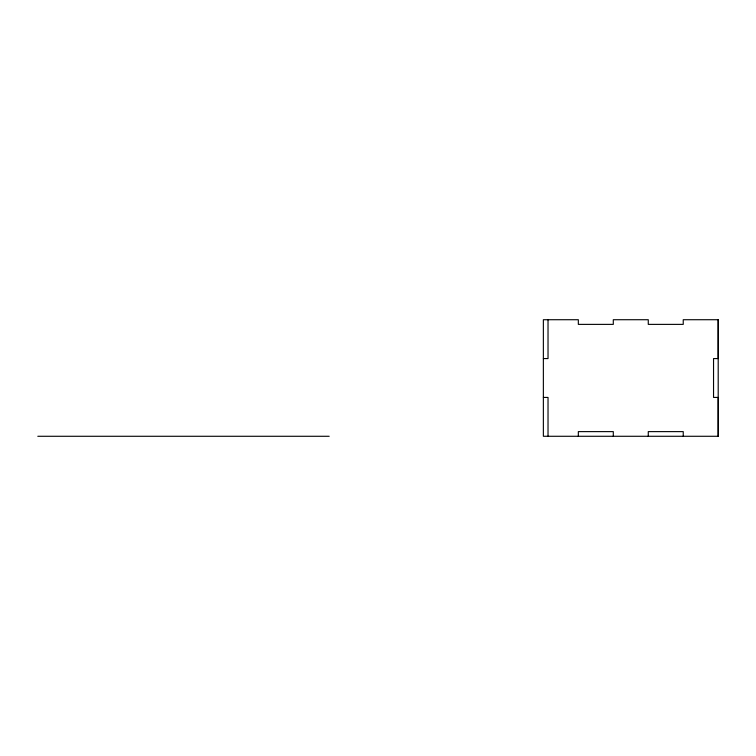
<?xml version="1.0" encoding="UTF-8"?>
<svg xmlns="http://www.w3.org/2000/svg" width="756" height="756" viewBox="0 0 756 756"><rect width="100%" height="100%" fill="white"/><g stroke="black" fill="none" stroke-linecap="round" stroke-linejoin="round"><path stroke-width="1.13" d="M718.2 436.278L718.2 397.429L713.541 397.429L713.541 358.571L718.2 358.571L718.2 319.722L683.235 319.722L683.235 324.381L648.27 324.381L648.27 319.722L613.296 319.722L613.296 324.381L578.331 324.381L578.331 319.722L543.366 319.722L543.366 436.278L718.2 436.278L718.2 319.722M543.366 358.571L548.024 358.571L548.024 319.722M543.366 397.429L548.024 397.429L548.024 436.278M37.8 436.278L329.191 436.278M683.235 436.278L683.235 431.619L648.27 431.619L648.27 436.278M613.296 436.278L613.296 431.619L578.331 431.619L578.331 436.278"/></g></svg>
